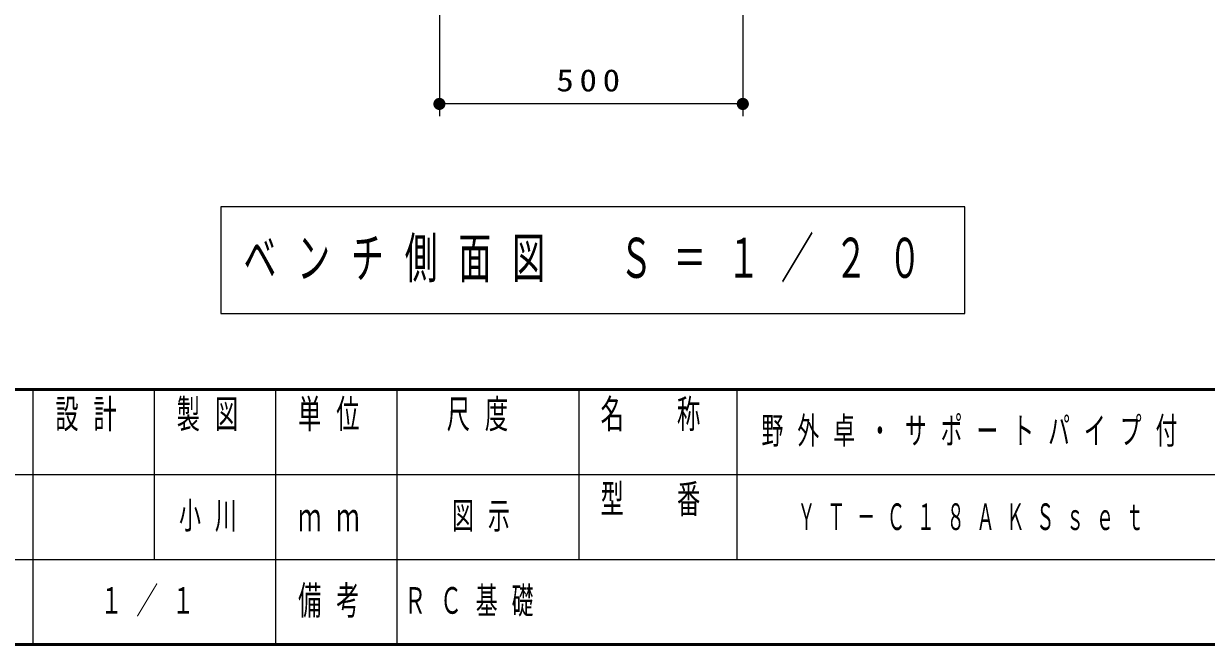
# Model space of a CAD drawing. Units: millimetres on the paper, with parts at other scales. Extents: x -365 to 2, y -26 to 257.
# Drawn here: x -228.3 to -130.8, y 0 to 51.2 of the extents above; entities that cross this region are included whole.
import ezdxf

# ---------------------------------------------------------------- set-up
doc = ezdxf.new("R2010")
doc.units = ezdxf.units.MM
doc.layers.add('99', color=7, linetype='Continuous')
doc.layers.add('CLASS1', color=7, linetype='Continuous', lineweight=25)
doc.layers.add('NAKAMURA図枠', color=7, linetype='Continuous', lineweight=13)
doc.styles.add('ＭＳ ゴシック', font='')
doc.styles.get('ＭＳ ゴシック').set_extended_font_data('MS Gothic')

# ---------------------------------------------------------------- blocks, each defined once
blk = doc.blocks.new('filled_dot')
at = {"color": 0, "linetype": 'Continuous', "lineweight": -2, "const_width": 1.25}
blk.add_lwpolyline([(-0.625, 0, 1), (0.625, 0, 1)], format="xyb", close=True, dxfattribs=at)

msp = doc.modelspace()

# ---------------------------------------------------------------- linework, layer by layer
at = {"layer": 'CLASS1', "lineweight": 13}
for p, q in [((-194.001, 70.099), (-194.001, 43.543)), ((-169.001, 70.099), (-169.001, 43.543)), ((-169.001, 44.543), (-194.001, 44.543)), ((-212.008, 36.066), (-212.008, 27.266)), ((-150.708, 36.066), (-212.008, 36.066)), ((-150.708, 27.266), (-150.708, 36.066)), ((-212.008, 27.266), (-150.708, 27.266))]:
    msp.add_line(p, q, dxfattribs=at)
at = {"layer": 'NAKAMURA図枠', "lineweight": 50}
for p, q in [((-365, 21), (0, 21)), ((-365, 0), (0, 0))]:
    msp.add_line(p, q, dxfattribs=at)
at = {"layer": 'NAKAMURA図枠', "lineweight": 25}
for p, q in [((-227.5, 21), (-227.5, 7)), ((-217.5, 21), (-217.5, 7)), ((-207.5, 21), (-207.5, 0)), ((-197.5, 21), (-197.5, 7)), ((-182.5, 21), (-182.5, 7)), ((-182.5, 14), (-70, 14)), ((-237.5, 7), (0, 7)), ((-197.5, 7), (-197.5, 0))]:
    msp.add_line(p, q, dxfattribs=at)
at = {"layer": 'NAKAMURA図枠'}
for p, q in [((-169.5, 21), (-169.5, 7)), ((-237.5, 14), (-182.5, 14)), ((-227.5, 7), (-227.5, 0))]:
    msp.add_line(p, q, dxfattribs=at)

# ---------------------------------------------------------------- block references
at = {"layer": 'CLASS1', "lineweight": 13, "xscale": 0.4, "yscale": 0.4}
msp.add_blockref('filled_dot', (-194.001, 44.543), dxfattribs=at)
at = {"layer": 'CLASS1', "lineweight": 13, "xscale": 0.4, "yscale": 0.4, "rotation": 180}
msp.add_blockref('filled_dot', (-169.001, 44.543), dxfattribs=at)

# ---------------------------------------------------------------- texts
at = {"layer": '99', "char_height": 2.199, "attachment_point": 5, "style": 'ＭＳ ゴシック'}
for s, insert in [('\\T1.64;\\W0.6;野外卓・サポートパイプ付', (-149.75, 17.5)), ('\\T1.64;\\W0.6;小川', (-212.5, 10.5)), ('\\T1.64;\\W0.6;図示', (-190, 10.5)), ('\\T1.64;\\W0.5;ＹＴ－Ｃ１８ＡＫＳｓｅｔ', (-149.75, 10.5)), ('\\T1.64;\\W0.6;１／１', (-217.5, 3.5)), ('\\T1.64;\\W0.6;ＲＣ基礎', (-191, 3.5))]:
    msp.add_mtext(s, dxfattribs=dict(at, insert=insert))
at = {"layer": 'CLASS1', "style": 'ＭＳ ゴシック'}
for s, insert, char_height, attachment_point in [('\\T1.33;\\W1.15;500', (-181.501, 45.543), 1.833, 8), ('\\T1.64;\\W0.6;ベンチ側面図\u3000Ｓ＝１／２０', (-181.358, 31.666), 3.299, 5)]:
    msp.add_mtext(s, dxfattribs=dict(at, insert=insert, char_height=char_height, attachment_point=attachment_point))
at = {"layer": 'NAKAMURA図枠', "char_height": 2.346, "style": 'ＭＳ ゴシック'}
for s, insert, attachment_point in [('\\T1.64;\\W0.6;設計', (-222.5, 20.167), 2), ('\\T1.64;\\W0.6;製図', (-212.5, 20.167), 2), ('\\T1.64;\\W0.6;単位', (-202.5, 20.167), 2), ('\\T1.64;\\W0.6;尺度', (-190.25, 20.167), 2), ('\\T1.64;\\W0.6;名\u3000称', (-176, 20.167), 2), ('\\T1.64;\\W0.6;型\u3000番', (-176, 13.167), 2), ('\\T1.64;\\W0.6;ｍｍ', (-202.5, 10.5), 5), ('\\T1.64;\\W0.6;備考', (-202.5, 3.5), 5)]:
    msp.add_mtext(s, dxfattribs=dict(at, insert=insert, attachment_point=attachment_point))

doc.saveas('drawing.dxf')
